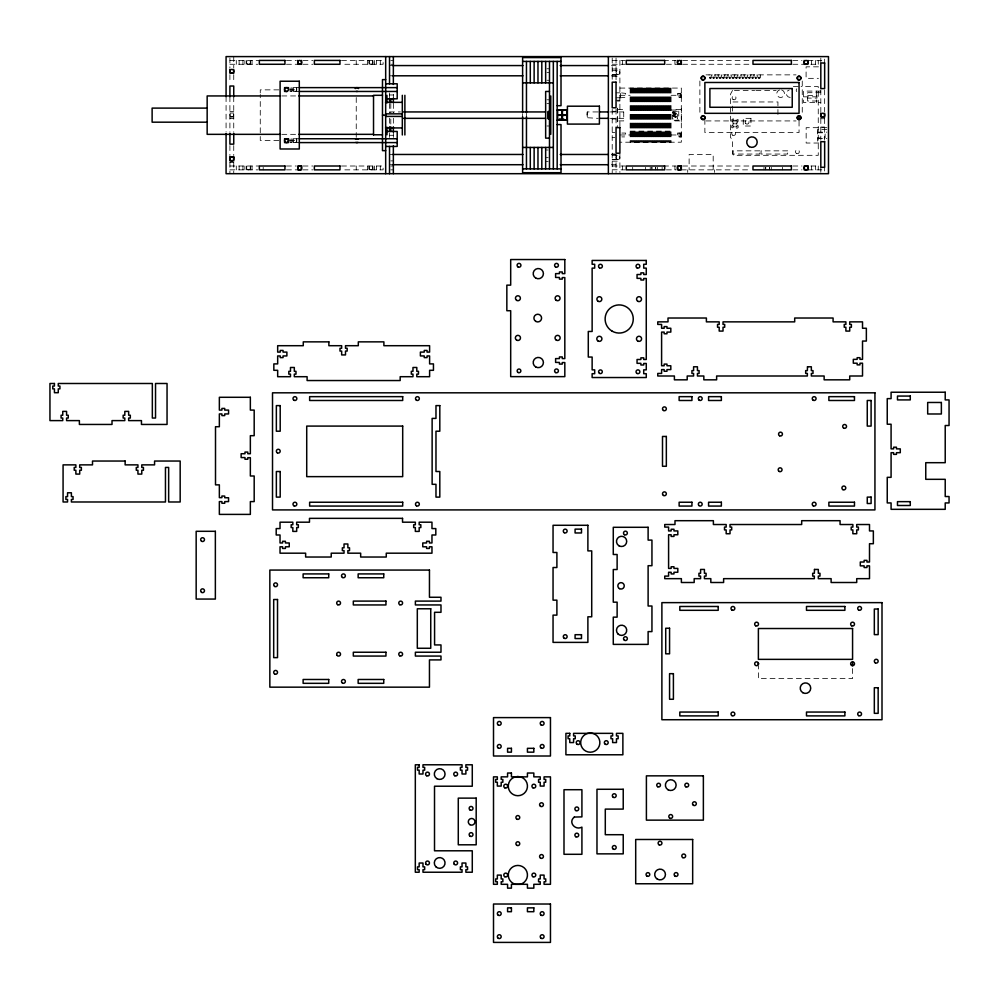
<?xml version="1.0" encoding="UTF-8"?>
<svg xmlns="http://www.w3.org/2000/svg" width="999" height="999" viewBox="0 0 999 999"><rect width="100%" height="100%" fill="white"/><g stroke="black" fill="none" stroke-linecap="round" stroke-linejoin="round"><path stroke-width="0.75" stroke-dasharray="5 3.75" d="M617.332 121.541L617.332 108.741M681.318 121.541L681.318 108.741M732.504 90.434L730.456 94.281L730.456 137.412L732.504 139.972L732.504 154.046L733.79 155.32L818.256 155.32L818.256 86.601L801.098 86.601M597.889 111.938L587.262 111.938L586.613 117.695L597.889 118.344M619.892 97.865L625.649 97.228L625.649 93.382L619.892 92.745M681.318 97.865L680.681 93.382L681.318 92.745M681.318 137.537L680.681 136.9L681.318 132.417M679.745 97.228L680.631 96.915A1.573 1.573 0 0 0 681.106 96.404L681.318 95.567L680.519 95.567M679.745 136.9L680.631 136.588A1.573 1.573 0 0 0 681.106 136.076L681.318 135.24L680.519 135.24M229.907 60.427L259.34 60.427M286.451 60.427L296.316 60.427M302.997 60.427L312.812 60.427M341.496 60.427L383.117 60.427L383.117 64.273L341.496 64.273M390.796 60.427L393.356 60.427M612.212 60.427L625.262 60.427M663.548 60.427L676.061 60.427M682.604 60.427L750.261 60.427M792.794 60.427L801.985 60.427M808.016 60.427L824.65 60.427M229.907 64.273L257.842 64.273M286.451 64.273L297.739 64.273M302.997 64.273L312.812 64.273M390.796 64.273L393.356 64.273M612.212 64.273L625.262 64.273M666.383 64.273L677.484 64.273M682.604 64.273L750.261 64.273M792.794 64.273L804.17 64.273M810.863 64.273L819.392 64.273M389.523 65.572L392.619 65.572M611.4 65.572L616.046 65.572M818.468 66.833L806.093 66.833L806.093 78.347L818.468 78.347M546.928 68.769L549.487 68.769M612.212 69.006L619.892 69.006M612.212 70.667L619.892 70.667M546.928 72.602L549.487 72.602M612.212 74.513L619.892 74.513M612.212 74.638L619.892 74.638M706.018 74.863L796.053 74.863M389.523 75.799L392.083 75.799M611.4 75.799L616.046 75.799M612.212 76.174L619.892 76.174M546.928 80.282L549.487 80.282M793.306 86.601L799.55 86.601M298.401 87.625L289.96 87.625L290.085 91.458L298.401 91.458M619.892 88.074L681.318 88.074L681.318 142.208L619.892 142.208M278.846 89.86L260.264 89.86L260.264 92.932M289.685 89.86L297.415 89.86M734.427 90.434L754.645 90.434M755.931 90.434L776.148 90.434M820.816 91.084L803.533 91.084L803.533 102.597L820.816 102.597M820.816 92.682L807.629 92.682L807.629 100.999L820.816 100.999M616.046 92.832L619.892 92.832M680.681 93.382L677.484 93.382L677.484 97.228L680.681 97.228M389.523 94.98L393.356 94.98M680.519 95.03L681.318 95.03L681.106 94.206A1.573 1.573 0 0 0 680.631 93.694L679.745 93.382M619.892 95.305L630.132 95.305M671.078 95.305L681.318 95.305M807.629 95.554L816.97 95.554L816.97 98.114L807.629 98.114M281.793 95.941L297.34 95.941M803.533 96.841L816.333 96.841M616.046 97.777L619.892 97.777M630.132 99.138L671.078 99.138M546.928 99.788L549.487 99.788M616.046 100.225L619.892 100.225M617.332 101.061L619.892 101.061M546.928 103.621L549.487 103.621M617.644 109.378L623.726 109.378L623.726 120.904L617.644 120.904M680.993 109.378L674.924 109.378L674.924 120.904L680.993 120.904M671.078 110.015L678.758 110.015L678.758 120.255L671.078 120.255M229.907 111.364L233.741 111.364M612.212 111.301L616.046 111.301M389.523 111.938L400.449 111.938M610.052 111.938L623.726 111.938M229.907 113.024L233.741 113.024M229.907 116.995L233.741 116.871M558.978 118.344L565.846 118.344M610.052 118.344L623.726 118.344M229.907 118.531L233.741 118.531M820.816 118.719L824.65 118.719M612.212 118.981L616.046 118.981M706.081 120.929L796.053 120.929M546.928 125.986L549.487 125.986M820.816 127.035L824.65 127.035M826.885 127.685L806.156 127.685L806.156 143.032L819.48 143.032M826.885 129.595L817.544 129.595L817.544 141.121M630.132 131.131L671.078 131.131M817.544 132.155L826.885 132.155M612.212 132.417L614.772 132.417M817.544 132.805L825.099 132.805L825.099 137.924L817.544 137.924M621.815 133.054L625.649 133.054L625.649 136.9L621.815 136.9M680.681 133.054L677.484 133.054L677.484 136.9L680.681 136.9M281.793 134.341L297.34 134.341M680.519 134.703L681.318 134.703L681.106 133.878A1.573 1.573 0 0 0 680.631 133.367L679.745 133.054M619.892 134.977L630.132 134.977M671.078 134.977L681.318 134.977M389.523 135.29L393.356 135.29M612.212 137.537L614.772 137.537M817.544 138.561L826.885 138.561M298.401 138.749L289.96 138.749L290.085 142.595L298.401 142.595M278.846 140.409L260.264 140.409L260.264 94.455M289.685 140.409L297.415 140.409M545.654 150L548.214 150M612.212 153.983L614.772 153.983M389.523 154.47L392.619 154.47M611.4 154.47L616.046 154.47M612.212 155.644L619.892 155.644M545.654 157.667L548.214 157.667M612.212 159.478L619.892 159.478M612.212 159.615L619.892 159.615M390.796 160.889L393.356 160.889M612.212 161.151L619.892 161.151M545.654 161.513L548.214 161.513M229.907 162.55L233.741 162.55M389.523 164.71L392.083 164.71M611.4 164.71L616.046 164.71M229.907 166.009L259.34 166.009M286.451 166.009L296.316 166.009M302.997 166.009L312.812 166.009M341.496 166.009L383.117 166.009L383.117 169.855L341.496 169.855M390.796 166.009L393.356 166.009M612.212 166.009L625.262 166.009M663.548 166.009L676.061 166.009M682.604 166.009L750.261 166.009M792.794 166.009L801.985 166.009M810.863 166.009L819.392 166.009M229.907 169.855L257.842 169.855M286.451 169.855L297.739 169.855M302.997 169.855L312.812 169.855M390.796 169.855L393.356 169.855M612.212 169.78L625.262 169.855M666.383 169.855L676.061 169.855M681.318 169.855L750.261 169.855M792.794 169.855L801.985 169.855M808.016 169.855L824.65 169.855M852.572 668.556L852.572 678.558L758.378 678.558L758.378 665.834M824.65 59.153L824.65 64.273M824.65 89.86L824.65 111.676M824.65 118.594L824.65 140.16M824.65 166.009L824.65 172.402M820.816 58.129L820.816 64.273M820.816 89.86L820.816 113.224M820.816 118.594L820.816 140.16M820.816 167.295L820.816 173.689M818.256 60.427L818.256 64.273M818.256 166.009L818.256 169.855M816.333 91.084L816.333 102.597M815.434 60.427L815.434 64.273M815.434 166.009L815.434 169.855M811.6 60.427L811.6 64.273M811.6 166.009L811.6 169.855M802.259 81.006L802.259 114.785M799.05 121.079L799.05 132.517L704.869 132.517L704.869 118.382M782.417 167.295L782.417 169.855M777.934 114.498L777.934 101.96L732.504 101.96L732.504 104.745M771.29 167.295L771.29 169.855M769.617 167.295L769.617 169.855M765.634 167.295L765.634 169.855M763.973 167.295L763.973 169.855M760.152 74.863C762.387 79.645 755.619 79.645 757.841 74.863M756.905 74.863C759.128 79.645 752.359 79.645 754.595 74.863M753.646 74.863C755.881 79.645 749.113 79.645 751.348 74.863M750.399 74.863C752.634 79.645 745.866 79.645 748.101 74.863M747.152 74.863C749.375 79.645 742.619 79.645 744.842 74.863M743.893 74.863C746.128 79.645 739.36 79.645 741.595 74.863M740.646 74.863C742.881 79.645 736.113 79.645 738.348 74.863M737.399 74.863C739.622 79.645 732.866 79.645 735.089 74.863M736.862 120.966L736.862 120.067L735.901 120.067L735.901 120.966M734.14 74.863C736.375 79.645 729.607 79.645 731.842 74.863M733.978 120.966L733.978 120.067L733.016 120.067L733.016 120.966M732.504 106.144L732.504 111.713M730.893 74.863C733.129 79.645 726.36 79.645 728.596 74.863M727.647 74.863C729.882 79.645 723.114 79.645 725.336 74.863M724.4 74.863C726.623 79.645 719.854 79.645 722.09 74.863M721.141 74.863C723.376 79.645 716.608 79.645 718.843 74.863M717.894 74.863C720.129 79.645 713.361 79.645 715.584 74.863M714.647 74.863C716.87 79.645 710.102 79.645 712.337 74.863M714.597 169.855L714.597 172.402M713.186 169.855L713.186 154.495L689.123 154.495L689.123 169.855M711.388 74.863C713.623 79.645 706.855 79.645 709.09 74.863M699.874 81.006L699.874 114.785M687.712 169.855L687.712 172.402M678.983 93.382L678.983 97.228M678.983 133.054L678.983 136.9M674.924 60.427L674.924 64.273M674.924 166.009L674.924 169.855M671.078 88.074L671.078 142.208M670.441 88.074L670.441 142.208M669.805 88.074L669.805 142.208M669.155 88.074L669.155 142.208M668.518 88.074L668.518 142.208M667.881 88.074L667.881 142.208M667.245 88.074L667.245 142.208M666.595 88.074L666.595 142.208M665.958 88.074L665.958 142.208M665.322 88.074L665.322 142.208M664.685 88.074L664.685 142.208M664.035 88.074L664.035 142.208M663.398 88.074L663.398 142.208M662.762 88.074L662.762 142.208M662.125 88.074L662.125 142.208M662.125 167.295L662.125 169.855M661.488 88.074L661.488 142.208M660.839 88.074L660.839 142.208M660.202 88.074L660.202 142.208M659.565 88.074L659.565 142.208M658.928 88.074L658.928 142.208M658.279 88.074L658.279 142.208M657.642 88.074L657.642 142.208M657.392 167.295L657.392 169.855M657.005 88.074L657.005 142.208M656.368 88.074L656.368 142.208M655.719 88.074L655.719 142.208M655.719 167.295L655.719 169.855M655.082 88.074L655.082 142.208M654.445 88.074L654.445 142.208M653.808 88.074L653.808 142.208M653.159 88.074L653.159 142.208M652.522 88.074L652.522 142.208M651.885 88.074L651.885 142.208M651.885 167.295L651.885 169.855M651.248 88.074L651.248 142.208M650.599 88.074L650.599 142.208M650.224 167.295L650.224 169.855M649.962 88.074L649.962 142.208M649.325 88.074L649.325 142.208M648.688 88.074L648.688 142.208M648.039 88.074L648.039 142.208M647.402 88.074L647.402 142.208M646.765 88.074L646.765 142.208M646.128 88.074L646.128 142.208M645.479 88.074L645.479 142.208M645.479 167.295L645.479 169.855M644.842 88.074L644.842 142.208M644.205 88.074L644.205 142.208M643.568 88.074L643.568 142.208M642.931 88.074L642.931 142.208M642.282 88.074L642.282 142.208M641.645 88.074L641.645 142.208M641.008 88.074L641.008 142.208M640.371 88.074L640.371 142.208M639.722 88.074L639.722 142.208M639.085 88.074L639.085 142.208M638.448 88.074L638.448 142.208M637.812 88.074L637.812 142.208M637.162 88.074L637.162 142.208M636.525 88.074L636.525 142.208M635.888 88.074L635.888 142.208M635.252 88.074L635.252 142.208M634.602 88.074L634.602 142.208M633.965 88.074L633.965 142.208M633.329 88.074L633.329 142.208M632.692 88.074L632.692 142.208M632.692 167.295L632.692 169.855M632.042 88.074L632.042 142.208M631.405 88.074L631.405 142.208M630.769 88.074L630.769 142.208M630.132 88.074L630.132 142.208M622.452 60.427L622.452 64.273M622.452 166.009L622.452 169.855M620.529 93.382L620.529 97.228M619.892 60.427L619.892 128.559M619.892 153.983L619.892 172.402M617.332 108.104L617.332 127.335M616.046 58.004L616.046 79.72M616.046 109.178L616.046 127.335M616.046 153.983L616.046 172.402M612.212 58.004L612.212 79.308M612.212 109.316L612.212 173.689M587.262 111.938L587.262 118.344M526.461 113.599L526.461 116.683M522.614 113.599L522.614 116.683M393.356 94.306L393.356 98.089M393.356 103.484L393.356 112.812M393.356 118.244L393.356 126.798M393.356 132.954L393.356 137.45M390.796 103.484L390.796 112.812M390.796 119.018L390.796 126.798M389.523 92.919L389.523 98.089M389.523 103.484L389.523 112.837M389.523 118.244L389.523 126.798M389.523 132.954L389.523 137.45M380.307 60.427L380.307 64.273M380.307 166.009L380.307 169.855M376.473 60.427L376.473 64.273M376.473 166.009L376.473 169.855M374.55 60.427L374.55 64.273M374.55 166.009L374.55 169.855M372.889 60.427L372.889 64.273M372.889 166.009L372.889 169.855M369.043 60.427L369.043 64.273M369.043 166.009L369.043 169.855M367.382 60.427L367.382 64.273M367.382 166.009L367.382 169.855M356.243 60.427L356.243 64.273M356.243 97.527L356.243 137.35M356.243 166.009L356.243 169.855M296.74 87.625L296.74 91.458M296.74 138.749L296.74 142.595M292.894 87.625L292.894 91.458M292.894 138.749L292.894 142.595M291.233 87.625L291.233 91.458M291.233 138.749L291.233 142.595M263.187 167.295L263.187 169.855M252.048 60.427L252.048 64.273M252.048 166.009L252.048 169.855M250.387 60.427L250.387 64.273M250.387 166.009L250.387 169.855M246.541 60.427L246.541 64.273M246.541 166.009L246.541 169.855M244.88 60.427L244.88 64.273M244.88 166.009L244.88 169.855M242.957 60.427L242.957 64.273M242.957 166.009L242.957 169.855M239.123 60.427L239.123 64.273M239.123 166.009L239.123 169.855M236.301 60.427L236.301 64.273M236.301 166.009L236.301 169.855M233.741 56.593L233.741 67.969M233.741 74.65L233.741 83.179M233.741 96.728L233.741 132.243M233.741 145.567L233.741 155.519M233.741 162.313L233.741 173.689M229.907 58.017L229.907 67.969M229.907 74.65L229.907 83.179M229.907 96.728L229.907 132.243M229.907 145.567L229.907 155.519M229.907 162.313L229.907 173.689M226.074 96.653L226.074 132.093M796.79 91.546A1.936 1.936 0 0 1 796.79 88.824M781.618 89.935A3.834 3.834 0 0 1 783.765 95.842A3.834 3.834 0 0 1 777.484 95.842A3.834 3.834 0 0 1 779.632 89.935M790.221 97.477A3.834 3.834 0 0 1 789.235 89.935M655.656 167.432A1.923 1.923 0 0 1 655.656 168.431M651.947 168.431A1.923 1.923 0 0 1 651.947 167.432M769.555 167.432A1.923 1.923 0 0 1 769.555 168.431M765.846 168.431A1.923 1.923 0 0 1 765.846 167.432M672.539 112.637C673.713 116.296 675.399 110.052 672.539 112.637M672.851 112.712C673.576 115.147 674.837 111.014 672.851 112.712M672.752 115.26C673.925 118.931 675.599 112.675 672.752 115.26M673.064 115.347C673.85 117.795 674.962 113.624 673.064 115.347M674.662 113.586C675.836 117.258 677.509 111.001 674.662 113.586M674.675 116.558C675.848 120.217 677.522 113.973 674.675 116.558M674.962 113.674C675.749 116.121 676.872 111.95 674.962 113.674M674.987 116.646C675.774 119.081 676.885 114.91 674.987 116.646M709.627 77.385C710.401 79.833 711.525 75.662 709.627 77.385M712.874 77.385C713.661 79.833 714.772 75.662 712.874 77.385M716.121 77.385C716.907 79.833 718.019 75.662 716.121 77.385M719.38 77.385C720.092 79.833 721.365 75.662 719.38 77.385M722.627 77.385C723.413 79.833 724.525 75.662 722.627 77.385M725.873 77.385C726.66 79.833 727.771 75.662 725.873 77.385M729.12 77.385C729.907 79.833 731.031 75.662 729.12 77.385M732.379 77.385C733.154 79.833 734.277 75.662 732.379 77.385M735.626 77.385C736.413 79.833 737.524 75.662 735.626 77.385M738.873 77.385C739.66 79.833 740.783 75.662 738.873 77.385M742.132 77.385C742.906 79.833 744.03 75.662 742.132 77.385M745.379 77.385C746.166 79.833 747.277 75.662 745.379 77.385M748.626 77.385C749.412 79.833 750.524 75.662 748.626 77.385M751.885 77.385C752.659 79.833 753.783 75.662 751.885 77.385M755.132 77.385C755.918 79.833 757.03 75.662 755.132 77.385M758.378 77.385C759.165 79.833 760.276 75.662 758.378 77.385M733.016 118.981L731.743 119.618L731.743 121.416L733.016 122.053L731.743 122.69L731.743 124.475L733.016 125.125L731.743 125.762L731.743 127.685L736.862 128.322L738.136 127.685L738.136 125.762L736.862 125.125L738.136 124.475L738.136 122.69L736.862 122.053L738.136 121.416L738.136 119.618L733.016 118.981M677.484 111.301L672.364 111.301L672.364 118.981L677.484 118.981L677.484 111.301M750.936 118.344L743.256 118.344L743.256 126.011L750.936 126.011L750.936 118.344M733.978 123.139L733.016 123.139L733.016 124.038L733.978 124.038L733.978 123.139M736.862 123.139L735.901 123.139L735.901 124.038L736.862 124.038L736.862 123.139M733.978 126.211L733.016 126.211L733.016 127.11L733.978 127.11L733.978 126.211M736.862 126.211L735.901 126.211L735.901 127.11L736.862 127.11L736.862 126.211M759.764 150.849L733.154 150.849L733.154 154.046L759.764 154.046L759.764 150.849M787.662 150.849L761.051 150.849L761.051 154.046L787.662 154.046L787.662 150.849M732.679 135.19A1.936 1.936 0 0 0 735.589 133.529A1.936 1.936 0 0 0 732.704 131.843A1.936 1.936 0 0 0 732.679 135.19M733.079 99.538A1.936 1.936 0 0 0 735.976 97.865A1.936 1.936 0 0 0 733.079 96.191A1.936 1.936 0 0 0 733.079 99.538M796.428 153.409A1.936 1.936 0 0 0 799.325 151.736A1.936 1.936 0 0 0 796.428 150.062A1.936 1.936 0 0 0 796.428 153.409M745.741 123.539A1.923 1.923 0 0 0 748.95 122.677A1.923 1.923 0 0 0 746.603 120.33A1.923 1.923 0 0 0 745.741 123.539M617.007 74.251A1.923 1.923 0 0 0 619.892 72.59A1.923 1.923 0 0 0 617.007 70.929A1.923 1.923 0 0 0 617.007 74.251M617.007 159.228A1.923 1.923 0 0 0 619.892 157.567A1.923 1.923 0 0 0 617.007 155.906A1.923 1.923 0 0 0 617.007 159.228M370.005 169.593A1.923 1.923 0 0 0 372.889 167.932A1.923 1.923 0 0 0 370.005 166.271A1.923 1.923 0 0 0 370.005 169.593M247.502 169.593A1.923 1.923 0 0 0 250.387 167.932A1.923 1.923 0 0 0 247.502 166.271A1.923 1.923 0 0 0 247.502 169.593M230.869 116.608A1.923 1.923 0 0 0 233.741 114.947A1.923 1.923 0 0 0 230.869 113.287A1.923 1.923 0 0 0 230.869 116.608M247.502 64.011A1.923 1.923 0 0 0 250.387 62.35A1.923 1.923 0 0 0 247.502 60.689A1.923 1.923 0 0 0 247.502 64.011M370.005 64.011A1.923 1.923 0 0 0 372.889 62.35A1.923 1.923 0 0 0 370.005 60.689A1.923 1.923 0 0 0 370.005 64.011M293.856 142.333A1.923 1.923 0 0 0 296.74 140.672A1.923 1.923 0 0 0 293.856 139.011A1.923 1.923 0 0 0 293.856 142.333M293.856 91.209A1.923 1.923 0 0 0 296.74 89.548A1.923 1.923 0 0 0 293.856 87.887A1.923 1.923 0 0 0 293.856 91.209"/><path stroke-width="1.5" d="M548.326 111.389L548.326 118.881M557.629 110.015L557.629 120.255M562.749 110.015L561.825 115.322L562.749 120.255M561.825 110.015L562.749 115.322L561.825 120.255M566.945 120.255L566.945 110.015M522.614 61.414L561.013 61.414M677.484 64.273L681.318 64.273L681.318 60.427M808.016 64.273L804.17 64.273L804.17 60.427M392.619 65.572L522.952 65.572M560.189 65.572L608.291 65.572M229.907 73.227L233.741 73.227L233.741 69.393M392.619 75.799L522.952 75.799M560.189 75.799L608.291 75.799M385.676 79.62L382.48 79.62L382.48 150.649L385.676 150.649M522.614 82.842L553.334 82.842M385.676 83.791L397.202 83.791L397.202 98.826L385.676 98.826M288.424 87.625L284.578 87.625L284.578 91.458L287.138 91.458M299.213 87.625L397.202 87.625M299.213 91.458L397.202 91.458M549.487 91.458L545.654 91.458L545.654 138.137L549.487 138.137M382.48 95.305L373.526 95.305L373.526 134.977M280.232 95.941L207.155 95.941L207.155 134.341L280.232 134.341M298.888 95.941L373.526 95.941M385.539 102.348L402.322 102.348M557.167 105.707L561.013 105.707L561.013 57.58L522.614 57.58L522.614 112.338M207.155 108.104L152.123 108.104L152.123 122.178L207.155 122.178M557.167 110.015L567.407 110.015M557.629 110.202L561.825 110.202M562.749 110.202L566.945 110.202M403.559 111.938L545.566 111.938M599.412 111.938L608.528 111.938M385.539 113.861L402.322 113.861M382.48 115.135L385.676 115.135M557.629 114.96L561.825 114.96M562.749 114.96L566.945 114.96M557.629 115.322L561.825 115.322M562.749 115.322L566.945 115.322M385.539 116.421L402.322 116.421M403.559 118.344L545.566 118.344M599.412 118.344L608.528 118.344M557.629 120.08L561.825 120.08M562.749 120.08L566.945 120.08M557.167 120.255L567.407 120.255M557.167 124.575L561.013 124.575L561.013 172.702L522.614 172.702L522.614 116.683M385.539 127.934L402.322 127.934M385.676 131.456L397.202 131.456L397.202 146.428L385.676 146.428M298.888 134.341L373.526 134.341M373.526 134.778L382.48 134.778M299.213 138.749L397.202 138.749M299.213 142.595L397.202 142.595M522.614 147.44L553.334 147.44M392.619 154.47L522.952 154.47M560.189 154.47L608.291 154.47M229.907 156.943L233.741 156.943M392.619 164.71L522.952 164.71M560.189 164.71L608.291 164.71M522.614 168.868L561.013 168.868M852.572 661.862L852.572 665.696M824.65 113.224L824.65 117.058L820.816 117.058L820.816 113.224M808.016 60.427L808.016 62.987M799.05 115.809L799.05 119.655M758.378 663.124L758.378 664.422M704.869 117.083L704.869 118.382M677.484 60.427L677.484 62.987M608.366 56.593L608.366 173.689M562.287 110.015L562.287 120.255M557.167 61.414L557.167 168.868M553.334 61.414L553.334 168.868M550.774 95.979L550.774 134.303M549.487 61.414L549.487 168.868M548.214 111.526L548.214 118.756M545.654 61.414L545.654 82.842M545.654 147.44L545.654 168.868M541.808 61.414L541.808 82.842M541.808 147.44L541.808 168.868M537.974 61.414L537.974 82.842M537.974 147.44L537.974 168.868M534.128 61.414L534.128 82.842M534.128 147.44L534.128 168.868M530.294 61.414L530.294 82.842M530.294 147.44L530.294 168.868M526.461 61.414L526.461 112.8M526.461 116.683L526.461 168.868M404.882 95.305L404.882 134.977M402.322 95.305L402.322 134.977M393.356 56.593L393.356 84.44M393.356 98.089L393.356 102.735M393.356 126.798L393.356 132.193M393.356 145.829L393.356 173.689M390.796 98.826L390.796 101.935M390.796 126.798L390.796 131.456M389.523 56.593L389.523 83.791M389.523 98.826L389.523 101.935M389.523 126.798L389.523 131.456M389.523 146.428L389.523 173.689M386.963 95.305L386.963 102.897M386.963 127.185L386.963 134.778M385.676 56.593L385.676 173.689M301.573 60.427L301.573 64.273L297.739 64.273L297.739 60.427M233.741 96.728L233.741 86.026L229.907 86.026L229.907 96.728M233.741 133.441L233.741 144.143L229.907 144.143L229.907 133.441M229.907 69.393L229.907 71.953M226.074 96.653L226.074 56.593L828.483 56.593L828.483 173.689L226.074 173.689L226.074 133.629M357.842 142.333A1.923 1.923 0 0 1 355.931 142.333M355.532 139.311A1.923 1.923 0 0 1 358.241 139.311M357.38 91.396A1.923 1.923 0 0 1 356.393 91.396M355.219 88.586A1.923 1.923 0 0 1 358.554 88.586M807.492 366.783L807.354 370.617L805.681 370.617L805.681 373.426L807.354 373.426L807.354 375.999L716.633 375.999L716.633 379.832L703.833 379.832L703.833 375.999L697.439 375.999L697.439 373.439L699.1 373.439L699.1 370.617L697.439 370.617L697.439 366.783L693.593 366.783L693.593 370.617L691.932 370.617L691.932 373.439L693.593 373.439L693.593 375.999L687.2 375.999L687.2 379.832L674.4 379.832L674.4 375.999L657.767 375.999L657.767 373.439L661.6 373.439L661.6 369.593L664.16 369.593L664.16 371.253L666.982 371.253L666.982 369.593L670.816 369.593L670.816 365.759L666.982 365.759L666.982 364.098L664.16 364.098L664.16 365.759L661.6 365.759L661.6 332.093L664.16 332.093L664.16 333.766L666.982 333.766L666.982 332.093L670.816 332.093L670.816 328.259L666.982 328.259L666.982 326.598L664.16 326.598L664.16 328.259L661.6 328.259L661.6 324.425L657.767 324.425L657.767 321.865L668.006 321.865L668.006 318.019L706.393 318.019L706.393 321.865L719.193 321.865L719.193 324.425L717.532 324.425L717.532 327.235L719.193 327.235L719.193 331.081L723.026 331.081L723.026 327.235L724.7 327.235L724.7 324.425L723.026 324.425L723.026 321.865L794.692 321.865L794.692 318.019L833.091 318.019L833.091 321.865L845.891 321.865L845.891 324.425L844.23 324.425L844.23 327.235L845.891 327.235L845.891 331.081L849.724 331.081L849.724 327.235L851.385 327.235L851.385 324.425L849.724 324.425L849.724 321.865L862.524 321.865L862.524 328.259L866.358 328.259L866.358 341.059L862.524 341.059L862.524 359.353L859.964 359.353L859.964 357.692L857.154 357.692L857.154 359.353L853.308 359.353L853.308 363.199L857.154 363.199L857.154 364.86L859.964 364.86L859.964 363.199L862.524 363.199L862.524 375.999L849.724 375.999L849.724 379.832L824.138 379.832L824.138 375.999L811.338 375.999L811.338 373.439L812.999 373.439L812.999 370.617L811.338 370.617L811.338 366.783L807.492 366.783M814.485 569.442L814.335 573.289L812.674 573.289L812.674 576.098L814.335 576.098L814.335 578.658L723.613 578.658L723.613 582.504L710.826 582.504L710.826 578.658L704.42 578.658L704.42 576.098L706.081 576.098L706.081 573.289L704.42 573.289L704.42 569.442L700.586 569.442L700.586 573.289L698.925 573.289L698.925 576.098L700.586 576.098L700.586 578.658L694.18 578.658L694.18 582.504L681.38 582.504L681.38 578.658L664.747 578.658L664.747 576.098L668.593 576.098L668.593 572.265L671.153 572.265L671.153 573.926L673.963 573.926L673.963 572.265L677.809 572.265L677.809 568.419L673.963 568.419L673.963 566.758L671.153 566.758L671.153 568.419L668.593 568.419L668.593 534.765L671.153 534.765L671.153 536.426L673.963 536.426L673.963 534.765L677.809 534.765L677.809 530.931L673.963 530.931L673.963 529.258L671.153 529.258L671.153 530.931L668.593 530.931L668.593 527.085L664.747 527.085L664.747 524.525L674.987 524.525L674.987 520.691L713.386 520.691L713.386 524.525L726.173 524.525L726.173 527.085L724.512 527.085L724.512 529.907L726.173 529.907L726.173 533.741L730.019 533.741L730.019 529.907L731.68 529.907L731.68 527.085L730.019 527.085L730.019 524.525L801.685 524.525L801.685 520.691L840.072 520.691L840.072 524.525L852.871 524.525L852.871 527.085L851.21 527.085L851.21 529.907L852.871 529.907L852.871 533.741L856.717 533.741L856.717 529.907L858.378 529.907L858.378 527.085L856.717 527.085L856.717 524.525L869.505 524.525L869.505 530.931L873.351 530.931L873.351 543.718L869.505 543.718L869.505 562.025L866.945 562.025L866.945 560.364L864.135 560.364L864.135 562.025L860.301 562.025L860.301 565.859L864.135 565.859L864.135 567.532L866.945 567.532L866.945 565.859L869.505 565.859L869.505 578.658L856.717 578.658L856.717 582.504L831.118 582.504L831.118 578.658L818.318 578.658L818.318 576.098L819.979 576.098L819.979 573.289L818.318 573.289L818.318 569.442L814.485 569.442M704.994 117.732L704.732 118.694A1.923 1.923 0 0 1 701.835 119.206A1.923 1.923 0 0 1 701.835 116.259A1.923 1.923 0 0 1 704.732 116.771L704.994 117.732M758.503 663.773L758.253 664.735A1.923 1.923 0 0 1 755.356 665.247A1.923 1.923 0 0 1 755.356 662.312A1.923 1.923 0 0 1 758.253 662.824L758.503 663.773M574.338 817.057C567.757 822.077 575.187 830.818 581.918 827.122L581.918 854.295L563.998 854.295L563.998 789.709L581.918 789.709L581.918 816.882L574.338 817.057M590.272 733.016L587.787 733.353A9.603 9.603 0 0 0 582.405 748.126A9.603 9.603 0 0 0 598.139 748.126A9.603 9.603 0 0 0 592.757 733.353L590.272 733.016M517.869 776.535L515.384 776.86A9.603 9.603 0 0 0 510.002 791.633A9.603 9.603 0 0 0 525.724 791.633A9.603 9.603 0 0 0 520.354 776.86L517.869 776.535M520.354 884.302L515.384 884.302A9.603 9.603 0 0 1 510.002 869.53A9.603 9.603 0 0 1 525.724 869.53A9.603 9.603 0 0 1 520.354 884.302M284.94 60.427L259.34 60.427L259.34 64.273L284.94 64.273L284.94 60.427M339.972 60.427L314.373 60.427L314.373 64.273L339.972 64.273L339.972 60.427M664.685 60.427L626.286 60.427L626.286 64.273L664.685 64.273L664.685 60.427M791.37 60.427L752.984 60.427L752.984 64.273L791.37 64.273L791.37 60.427M824.65 62.987L820.816 62.987L820.816 88.586L824.65 88.586L824.65 62.987M299.3 81.231L280.107 81.231L280.107 148.988L299.3 148.988L299.3 81.231M616.046 82.18L612.212 82.18L612.212 107.78L616.046 107.78L616.046 82.18M799.05 82.48L704.869 82.48L704.869 113.324L799.05 113.324L799.05 82.48M792.232 88.524L709.889 88.524L709.889 107.268L792.232 107.268L792.232 88.524M599.4 106.194L567.407 106.194L567.407 124.088L599.4 124.088L599.4 106.194M619.892 127.622L616.046 127.622L616.046 153.209L619.892 153.209L619.892 127.622M288.424 138.749L284.578 138.749L284.578 142.595L288.424 142.595L288.424 138.749M824.65 141.696L820.816 141.696L820.816 167.295L824.65 167.295L824.65 141.696M233.741 157.055L229.907 157.055L229.907 160.889L233.741 160.889L233.741 157.055M284.94 166.009L259.34 166.009L259.34 169.855L284.94 169.855L284.94 166.009M301.573 166.009L297.739 166.009L297.739 169.855L301.573 169.855L301.573 166.009M339.972 166.009L314.373 166.009L314.373 169.855L339.972 169.855L339.972 166.009M664.685 166.009L626.286 166.009L626.286 169.855L664.685 169.855L664.685 166.009M681.318 166.009L677.484 166.009L677.484 169.855L681.318 169.855L681.318 166.009M791.37 166.009L752.984 166.009L752.984 169.855L791.37 169.855L791.37 166.009M808.016 166.009L804.17 166.009L804.17 169.855L808.016 169.855L808.016 166.009M564.822 259.54L510.689 259.54L510.689 285.14L506.843 285.14L506.843 310.726L510.689 310.726L510.689 376.635L564.822 376.635L564.822 362.562L562.262 362.562L562.262 364.098L559.44 364.098L559.44 362.425L555.606 362.425L555.606 358.591L559.44 358.591L559.44 356.93L562.262 356.93L562.262 358.591L564.822 358.591L564.822 277.585L562.262 277.585L562.262 279.121L559.44 279.121L559.44 277.46L555.606 277.46L555.606 273.614L559.44 273.614L559.44 271.953L562.262 271.953L562.262 273.614L564.822 273.614L564.822 259.54M646.266 260.439L592.132 260.439L592.132 264.273L594.692 264.273L594.692 268.119L592.132 268.119L592.132 331.468L588.286 331.468L588.286 357.055L592.132 357.055L592.132 369.855L594.692 369.855L594.692 373.701L592.132 373.701L592.132 377.535L646.266 377.535L646.266 373.701L643.706 373.701L643.706 369.855L646.266 369.855L646.266 363.461L643.706 363.461L643.706 364.997L640.883 364.997L640.883 363.324L637.05 363.324L637.05 359.49L640.883 359.49L640.883 357.829L643.706 357.829L643.706 359.49L646.266 359.49L646.266 278.484L643.706 278.484L643.706 280.02L640.883 280.02L640.883 278.359L637.05 278.359L637.05 274.513L640.883 274.513L640.883 272.852L643.706 272.852L643.706 274.513L646.266 274.513L646.266 268.119L643.706 268.119L643.706 264.273L646.266 264.273L646.266 260.439M328.871 341.858L303.271 341.858L303.271 345.704L277.672 345.704L277.672 352.098L280.232 352.098L280.232 350.437L283.054 350.437L283.054 352.098L286.888 352.098L286.888 355.944L283.054 355.944L283.054 357.605L280.232 357.605L280.232 355.944L277.672 355.944L277.672 363.898L273.838 363.898L273.838 370.304L277.672 370.304L277.672 376.698L290.472 376.698L290.472 374.138L288.811 374.138L288.811 371.328L290.472 371.328L290.472 367.482L294.318 367.482L294.318 371.328L295.979 371.328L295.979 374.138L294.318 374.138L294.318 376.698L307.105 376.698L307.105 380.544L400.174 380.544L400.174 376.698L412.974 376.698L412.974 374.138L411.313 374.138L411.313 371.328L412.974 371.328L412.974 367.482L416.808 367.482L416.808 371.328L418.481 371.328L418.481 374.138L416.808 374.138L416.808 376.698L429.607 376.698L429.607 370.304L433.454 370.304L433.454 363.898L429.607 363.898L429.607 355.944L427.048 355.944L427.048 357.605L424.238 357.605L424.238 355.944L420.392 355.944L420.392 352.098L424.238 352.098L424.238 350.437L427.048 350.437L427.048 352.098L429.607 352.098L429.607 345.704L383.891 345.704L383.891 341.858L358.304 341.858L358.304 345.704L345.504 345.704L345.504 348.264L347.165 348.264L347.165 351.074L345.504 351.074L345.504 354.92L341.658 354.92L341.658 351.074L339.997 351.074L339.997 348.264L341.658 348.264L341.658 345.704L328.871 345.704L328.871 341.858M54.433 383.491L49.95 383.491L49.95 420.604L62.75 420.604L62.75 418.044L61.089 418.044L61.089 415.234L62.75 415.234L62.75 411.388L66.583 411.388L66.583 415.234L68.257 415.234L68.257 418.044L66.583 418.044L66.583 420.604L79.383 420.604L79.383 424.45L112.013 424.45L112.013 420.604L124.813 420.604L124.813 418.044L123.152 418.044L123.152 415.234L124.813 415.234L124.813 411.388L128.659 411.388L128.659 415.234L130.32 415.234L130.32 418.044L128.659 418.044L128.659 420.604L141.458 420.604L141.458 424.45L167.045 424.45L167.045 383.491L155.532 383.491L155.532 418.044L152.335 418.044L152.335 383.491L58.267 383.491L58.267 386.051L59.928 386.051L59.928 388.873L58.267 388.873L58.267 392.707L54.433 392.707L54.433 388.873L52.76 388.873L52.76 386.051L54.433 386.051L54.433 383.491M945.216 392.232L891.083 392.232L891.083 398.626L887.237 398.626L887.237 424.225L891.083 424.225L891.083 448.863L893.63 448.863L893.63 447.202L896.453 447.202L896.453 448.863L900.286 448.863L900.286 452.697L896.453 452.697L896.453 454.37L893.63 454.37L893.63 452.697L891.083 452.697L891.083 477.335L887.237 477.335L887.237 502.934L891.083 502.934L891.083 509.328L945.216 509.328L945.216 502.934L949.05 502.934L949.05 496.528L945.216 496.528L945.216 479.32L925.761 479.32L925.761 462.687L945.216 462.687L945.216 425.512L949.05 425.512L949.05 399.912L945.216 399.912L945.216 392.232M874.937 392.819L272.515 392.819L272.515 509.915L874.937 509.915L874.937 392.819M910.276 396.066L897.477 396.066L897.477 399.912L910.276 399.912L910.276 396.066M402.697 396.653L309.628 396.653L309.628 400.487L402.697 400.487L402.697 396.653M691.932 396.653L679.133 396.653L679.133 400.487L691.932 400.487L691.932 396.653M721.365 396.653L708.578 396.653L708.578 400.487L721.365 400.487L721.365 396.653M854.47 396.653L828.87 396.653L828.87 400.487L854.47 400.487L854.47 396.653M250.349 397.29L219.355 397.29L219.355 410.089L221.915 410.089L221.915 408.429L224.725 408.429L224.725 410.089L228.559 410.089L228.559 413.936L224.725 413.936L224.725 415.596L221.915 415.596L221.915 413.936L219.355 413.936L219.355 426.723L215.509 426.723L215.509 484.852L219.355 484.852L219.355 497.652L221.915 497.652L221.915 495.991L224.725 496.091L224.725 497.752L228.559 497.752L228.559 501.598L224.725 501.598L224.725 503.259L221.915 503.259L221.915 501.598L219.355 501.598L219.355 514.398L250.349 514.398L250.349 501.598L254.183 501.598L254.183 475.999L250.349 475.999L250.349 457.704L247.789 457.704L247.789 459.24L244.967 459.24L244.967 457.567L241.134 457.567L241.134 453.733L244.967 453.733L244.967 452.072L247.789 452.072L247.789 453.733L250.349 453.733L250.349 435.689L254.183 435.689L254.183 410.089L250.349 410.089L250.349 397.29M871.103 400.487L867.257 400.487L867.257 426.086L871.103 426.086L871.103 400.487M941.37 402.472L927.684 402.472L927.684 413.986L941.37 413.986L941.37 402.472M280.195 405.606L276.361 405.606L276.361 431.206L280.195 431.206L280.195 405.606M439.81 405.606L435.976 405.606L435.976 418.406L432.13 418.406L432.13 484.315L435.976 484.315L435.976 497.115L439.81 497.115L439.81 471.516L435.976 471.516L435.976 431.206L439.81 431.206L439.81 405.606M402.697 426.086L306.718 426.086L306.718 476.635L402.697 476.635L402.697 426.086M666.345 436.451L662.499 436.451L662.499 466.271L666.345 466.271L666.345 436.451M125.137 461.038L92.507 461.038L92.507 464.872L79.708 464.872L79.708 467.432L81.369 467.432L81.369 470.254L79.708 470.254L79.708 474.088L75.874 474.088L75.874 470.254L74.213 470.254L74.213 467.432L75.874 467.432L75.874 464.872L63.074 464.872L63.074 501.985L67.557 501.985L67.557 499.425L65.884 499.425L65.884 496.615L67.557 496.615L67.557 492.769L71.391 492.769L71.391 496.615L73.052 496.615L73.052 499.425L71.391 499.425L71.391 501.985L165.459 501.985L165.459 467.432L168.656 467.432L168.656 501.985L180.17 501.985L180.17 461.038L154.57 461.038L154.57 464.872L141.783 464.872L141.783 467.432L143.444 467.432L143.444 470.254L141.783 470.254L141.783 474.088L137.937 474.088L137.937 470.254L136.276 470.254L136.276 467.432L137.937 467.432L137.937 464.872L125.137 464.872L125.137 461.038M280.195 471.516L276.361 471.516L276.361 497.115L280.195 497.115L280.195 471.516M871.103 497.115L867.257 497.115L867.257 503.508L871.103 503.508L871.103 497.115M910.276 501.648L897.477 501.648L897.477 505.494L910.276 505.494L910.276 501.648M402.697 502.235L309.628 502.235L309.628 506.068L402.697 506.068L402.697 502.235M691.932 502.235L679.133 502.235L679.133 506.068L691.932 506.068L691.932 502.235M721.365 502.235L708.578 502.235L708.578 506.068L721.365 506.068L721.365 502.235M854.47 502.235L828.87 502.235L828.87 506.068L854.47 506.068L854.47 502.235M402.535 518.356L309.478 518.356L309.478 522.19L296.678 522.19L296.678 524.75L298.339 524.75L298.339 527.559L296.678 527.559L296.678 531.406L292.832 531.406L292.832 527.559L291.171 527.559L291.171 524.75L292.832 524.75L292.832 522.19L280.032 522.19L280.032 528.583L276.199 528.583L276.199 534.989L280.032 534.989L280.032 542.957L282.592 542.957L282.592 541.283L285.414 541.283L285.414 542.957L289.248 542.957L289.248 546.79L285.414 546.79L285.414 548.451L282.592 548.451L282.592 546.79L280.032 546.79L280.032 553.184L305.632 553.184L305.632 557.03L331.231 557.03L331.231 553.184L344.031 553.184L344.031 550.624L342.357 550.624L342.357 547.814L344.031 547.814L344.031 543.98L347.864 543.98L347.864 547.814L349.525 547.814L349.525 550.624L347.864 550.624L347.864 553.184L360.664 553.184L360.664 557.03L386.263 557.03L386.263 553.184L431.968 553.184L431.968 546.79L429.408 546.79L429.408 548.451L426.598 548.451L426.598 546.79L422.764 546.79L422.764 542.957L426.598 542.957L426.598 541.283L429.408 541.283L429.408 542.957L431.968 542.957L431.968 534.989L435.814 534.989L435.814 528.583L431.968 528.583L431.968 522.19L419.18 522.19L419.18 524.75L420.841 524.75L420.841 527.559L419.18 527.559L419.18 531.406L415.334 531.406L415.334 527.559L413.673 527.559L413.673 524.75L415.334 524.75L415.334 522.19L402.535 522.19L402.535 518.356M587.887 525.287L553.046 525.287L553.046 552.484L556.893 552.484L556.893 567.519L553.046 567.519L553.046 600.149L556.893 600.149L556.893 615.122L553.046 615.122L553.046 642.382L587.887 642.382L587.887 616.795L591.72 616.795L591.72 550.886L587.887 550.886L587.887 525.287M648.114 527.297L613.274 527.297L613.274 554.495L617.12 554.495L617.12 569.53L613.274 569.53L613.274 602.172L617.12 602.172L617.12 617.145L613.274 617.145L613.274 644.392L648.114 644.392L648.114 631.605L651.947 631.605L651.947 606.006L648.114 606.006L648.114 565.696L651.947 565.696L651.947 540.097L648.114 540.097L648.114 527.297M581.493 529.133L575.087 529.133L575.087 532.966L581.493 532.966L581.493 529.133M215.359 531.306L196.166 531.306L196.166 599.063L215.359 599.063L215.359 531.306M429.458 570.067L269.842 570.067L269.842 687.162L429.458 687.162L429.458 659.902L440.984 659.902L440.984 656.068L415.384 656.068L415.384 652.235L440.984 652.235L440.984 644.929L434.577 644.929L434.577 612.3L440.984 612.3L440.984 604.944L415.384 604.944L415.384 601.098L440.984 601.098L440.984 597.265L429.458 597.265L429.458 570.067M328.721 573.913L303.122 573.913L303.122 577.747L328.721 577.747L328.721 573.913M383.741 573.913L358.154 573.913L358.154 577.747L383.741 577.747L383.741 573.913M277.522 599.5L273.689 599.5L273.689 657.629L277.522 657.629L277.522 599.5M385.951 601.098L353.321 601.098L353.321 604.944L385.951 604.944L385.951 601.098M882.005 602.634L661.887 602.634L661.887 719.73L882.005 719.73L882.005 602.634M718.194 606.48L679.807 606.48L679.807 610.314L718.194 610.314L718.194 606.48M844.892 606.48L806.493 606.48L806.493 610.314L844.892 610.314L844.892 606.48M430.744 608.778L417.307 608.778L417.307 648.264L430.744 648.264L430.744 608.778M878.158 609.028L874.325 609.028L874.325 634.627L878.158 634.627L878.158 609.028M669.567 628.234L665.721 628.234L665.721 653.821L669.567 653.821L669.567 628.234M852.572 628.521L758.378 628.521L758.378 659.365L852.572 659.365L852.572 628.521M581.493 634.702L575.087 634.702L575.087 638.548L581.493 638.548L581.493 634.702M385.951 652.235L353.321 652.235L353.321 656.068L385.951 656.068L385.951 652.235M673.401 673.663L669.567 673.663L669.567 699.263L673.401 699.263L673.401 673.663M328.721 679.482L303.122 679.482L303.122 683.328L328.721 683.328L328.721 679.482M383.741 679.482L358.154 679.482L358.154 683.328L383.741 683.328L383.741 679.482M878.158 687.737L874.325 687.737L874.325 713.336L878.158 713.336L878.158 687.737M718.194 712.05L679.807 712.05L679.807 715.896L718.194 715.896L718.194 712.05M844.892 712.05L806.493 712.05L806.493 715.896L844.892 715.896L844.892 712.05M550.461 717.607L493.506 717.607L493.506 756.006L550.461 756.006L550.461 717.607M569.755 733.353L565.909 733.353L565.909 754.782L622.877 754.782L622.877 733.353L616.47 733.353L616.47 735.913L618.144 735.913L618.144 738.723L616.47 738.723L616.47 742.569L612.637 742.569L612.637 738.723L610.976 738.723L610.976 735.913L612.637 735.913L612.637 733.353L573.588 733.353L573.588 735.913L575.249 735.913L575.249 738.723L573.588 738.723L573.588 742.569L569.755 742.569L569.755 738.723L568.081 738.723L568.081 735.913L569.755 735.913L569.755 733.353M511.426 748.326L507.579 748.326L507.579 752.16L511.426 752.16L511.426 748.326M533.828 748.326L527.435 748.326L527.435 752.16L533.828 752.16L533.828 748.326M419.155 764.784L415.322 764.784L415.322 872.227L419.155 872.227L419.155 869.679L417.495 869.679L417.495 866.857L419.155 866.857L419.155 863.024L422.989 863.024L422.989 866.857L424.662 866.857L424.662 869.679L422.989 869.679L422.989 872.227L462.038 872.227L462.038 869.679L460.377 869.679L460.377 866.857L462.038 866.857L462.038 863.024L465.884 863.024L465.884 866.857L467.544 866.857L467.544 869.679L465.884 869.679L465.884 872.227L472.277 872.227L472.277 850.798L434.515 850.798L434.515 786.213L472.277 786.213L472.277 764.784L465.884 764.784L465.884 767.344L467.544 767.344L467.544 770.154L465.884 770.154L465.884 774L462.038 774L462.038 770.154L460.377 770.154L460.377 767.344L462.038 767.344L462.038 764.784L422.989 764.784L422.989 767.344L424.662 767.344L424.662 770.154L422.989 770.154L422.989 774L419.155 774L419.155 770.154L417.495 770.154L417.495 767.344L419.155 767.344L419.155 764.784M511.426 773.026L507.579 773.026L507.579 776.86L501.186 776.86L501.186 779.42L502.847 779.42L502.847 782.229L501.186 782.229L501.186 786.076L497.34 786.076L497.34 782.229L495.679 782.229L495.679 779.42L497.34 779.42L497.34 776.86L493.506 776.86L493.506 884.302L497.34 884.302L497.34 881.755L495.679 881.755L495.679 878.933L497.34 878.933L497.34 875.099L501.186 875.099L501.186 878.933L502.847 878.933L502.847 881.755L501.186 881.755L501.186 884.302L507.579 884.302L507.579 888.148L511.426 888.148L511.426 884.302L527.435 884.302L527.435 888.148L533.828 888.148L533.828 884.302L540.234 884.302L540.234 881.755L538.561 881.755L538.561 878.933L540.234 878.933L540.234 875.099L544.068 875.099L544.068 878.933L545.729 878.933L545.729 881.755L544.068 881.755L544.068 884.302L550.461 884.302L550.461 776.86L544.068 776.86L544.068 779.42L545.729 779.42L545.729 782.229L544.068 782.229L544.068 786.076L540.234 786.076L540.234 782.229L538.561 782.229L538.561 779.42L540.234 779.42L540.234 776.86L533.828 776.86L533.828 773.026L527.435 773.026L527.435 776.86L511.426 776.86L511.426 773.026M703.371 775.848L646.403 775.848L646.403 820.142L703.371 820.142L703.371 775.848M623.226 789.272L596.977 789.272L596.977 853.858L623.226 853.858L623.226 834.702L605.294 834.702L605.294 809.103L623.226 809.103L623.226 789.272M476.186 798.126L458.279 798.126L458.279 844.804L476.186 844.804L476.186 798.126M692.669 839.485L635.701 839.485L635.701 883.765L692.669 883.765L692.669 839.485M550.461 904.02L493.506 904.02L493.506 942.407L550.461 942.407L550.461 904.02M511.426 907.854L507.579 907.854L507.579 911.7L511.426 911.7L511.426 907.854M533.828 907.854L527.435 907.854L527.435 911.7L533.828 911.7L533.828 907.854M201.611 541.283A1.923 1.923 0 0 0 204.483 539.622A1.923 1.923 0 0 0 201.611 537.962A1.923 1.923 0 0 0 201.611 541.283M201.611 592.407A1.923 1.923 0 0 0 204.483 590.746A1.923 1.923 0 0 0 201.611 589.085A1.923 1.923 0 0 0 201.611 592.407M613.299 797.327A1.923 1.923 0 0 0 616.183 795.666A1.923 1.923 0 0 0 613.299 794.005A1.923 1.923 0 0 0 613.299 797.327M613.299 849.125A1.923 1.923 0 0 0 616.183 847.464A1.923 1.923 0 0 0 613.299 845.803A1.923 1.923 0 0 0 613.299 849.125M454.32 864.322A1.923 1.923 0 0 0 457.53 863.461A1.923 1.923 0 0 0 455.182 861.113A1.923 1.923 0 0 0 454.32 864.322M426.161 864.322A1.923 1.923 0 0 0 429.37 863.461A1.923 1.923 0 0 0 427.023 861.113A1.923 1.923 0 0 0 426.161 864.322M435.876 866.757A5.37 5.37 0 0 0 444.867 864.347A5.37 5.37 0 0 0 438.286 857.766A5.37 5.37 0 0 0 435.876 866.757M454.72 775.724A1.923 1.923 0 0 0 457.592 774.05A1.923 1.923 0 0 0 454.72 772.389A1.923 1.923 0 0 0 454.72 775.724M436.988 778.708A5.37 5.37 0 0 0 445.054 774.05A5.37 5.37 0 0 0 436.988 769.405A5.37 5.37 0 0 0 436.988 778.708M426.561 775.724A1.923 1.923 0 0 0 429.445 774.05A1.923 1.923 0 0 0 426.561 772.389A1.923 1.923 0 0 0 426.561 775.724M682.754 857.604A1.923 1.923 0 0 0 685.639 855.943A1.923 1.923 0 0 0 682.754 854.282A1.923 1.923 0 0 0 682.754 857.604M659.065 844.804A1.923 1.923 0 0 0 661.937 843.144A1.923 1.923 0 0 0 659.065 841.483A1.923 1.923 0 0 0 659.065 844.804M675.112 876.16A1.923 1.923 0 0 0 677.984 874.5A1.923 1.923 0 0 0 675.112 872.839A1.923 1.923 0 0 0 675.112 876.16M646.99 876.098A1.848 1.848 0 0 0 649.762 874.5A1.848 1.848 0 0 0 646.99 872.889A1.848 1.848 0 0 0 646.99 876.098M657.379 879.157A5.37 5.37 0 0 0 665.446 874.5A5.37 5.37 0 0 0 657.379 869.842A5.37 5.37 0 0 0 657.379 879.157M470.104 810.027A1.923 1.923 0 0 0 472.989 808.366A1.923 1.923 0 0 0 470.104 806.705A1.923 1.923 0 0 0 470.104 810.027M470.104 836.225A1.923 1.923 0 0 0 472.989 834.565A1.923 1.923 0 0 0 470.104 832.904A1.923 1.923 0 0 0 470.104 836.225M469.955 824.687A3.322 3.322 0 0 0 474.95 821.802A3.322 3.322 0 0 0 469.955 818.918A3.322 3.322 0 0 0 469.955 824.687M541.183 725.024A1.923 1.923 0 0 0 544.068 723.363A1.923 1.923 0 0 0 541.183 721.703A1.923 1.923 0 0 0 541.183 725.024M498.301 725.024A1.923 1.923 0 0 0 501.186 723.363A1.923 1.923 0 0 0 498.301 721.703A1.923 1.923 0 0 0 498.301 725.024M541.183 748.064A1.923 1.923 0 0 0 544.068 746.403A1.923 1.923 0 0 0 541.183 744.742A1.923 1.923 0 0 0 541.183 748.064M498.301 748.064A1.923 1.923 0 0 0 501.186 746.403A1.923 1.923 0 0 0 498.301 744.742A1.923 1.923 0 0 0 498.301 748.064M575.836 836.762A1.923 1.923 0 0 0 578.721 835.102A1.923 1.923 0 0 0 575.836 833.441A1.923 1.923 0 0 0 575.836 836.762M575.836 810.564A1.923 1.923 0 0 0 578.721 808.903A1.923 1.923 0 0 0 575.836 807.242A1.923 1.923 0 0 0 575.836 810.564M693.456 805.344A1.923 1.923 0 0 0 696.328 803.683A1.923 1.923 0 0 0 693.456 802.022A1.923 1.923 0 0 0 693.456 805.344M669.755 818.144A1.923 1.923 0 0 0 672.639 816.483A1.923 1.923 0 0 0 669.755 814.822A1.923 1.923 0 0 0 669.755 818.144M685.801 786.787A1.923 1.923 0 0 0 688.686 785.127A1.923 1.923 0 0 0 685.801 783.466A1.923 1.923 0 0 0 685.801 786.787M657.679 786.725A1.848 1.848 0 0 0 660.464 785.127A1.848 1.848 0 0 0 657.679 783.516A1.848 1.848 0 0 0 657.679 786.725M668.081 789.784A5.37 5.37 0 0 0 676.136 785.127A5.37 5.37 0 0 0 668.081 780.469A5.37 5.37 0 0 0 668.081 789.784M541.183 938.311A1.923 1.923 0 0 0 544.068 936.65A1.923 1.923 0 0 0 541.183 934.989A1.923 1.923 0 0 0 541.183 938.311M498.301 938.311A1.923 1.923 0 0 0 501.186 936.65A1.923 1.923 0 0 0 498.301 934.989A1.923 1.923 0 0 0 498.301 938.311M541.183 915.271A1.923 1.923 0 0 0 544.068 913.61A1.923 1.923 0 0 0 541.183 911.95A1.923 1.923 0 0 0 541.183 915.271M498.301 915.271A1.923 1.923 0 0 0 501.186 913.61A1.923 1.923 0 0 0 498.301 911.95A1.923 1.923 0 0 0 498.301 915.271M540.546 858.141A1.923 1.923 0 0 0 543.431 856.48A1.923 1.923 0 0 0 540.546 854.819A1.923 1.923 0 0 0 540.546 858.141M540.546 806.355A1.923 1.923 0 0 0 543.431 804.682A1.923 1.923 0 0 0 540.546 803.021A1.923 1.923 0 0 0 540.546 806.355M532.904 876.697A1.923 1.923 0 0 0 535.776 875.037A1.923 1.923 0 0 0 532.904 873.376A1.923 1.923 0 0 0 532.904 876.697M504.745 876.697A1.923 1.923 0 0 0 507.629 875.037A1.923 1.923 0 0 0 504.745 873.376A1.923 1.923 0 0 0 504.745 876.697M532.904 787.799A1.923 1.923 0 0 0 535.776 786.126A1.923 1.923 0 0 0 532.904 784.465A1.923 1.923 0 0 0 532.904 787.799M504.745 787.799A1.923 1.923 0 0 0 507.629 786.126A1.923 1.923 0 0 0 504.745 784.465A1.923 1.923 0 0 0 504.745 787.799M516.858 819.143A1.923 1.923 0 0 0 519.742 817.482A1.923 1.923 0 0 0 516.858 815.821A1.923 1.923 0 0 0 516.858 819.143M516.858 845.341A1.923 1.923 0 0 0 519.742 843.68A1.923 1.923 0 0 0 516.858 842.02A1.923 1.923 0 0 0 516.858 845.341M605.307 744.28A1.923 1.923 0 0 0 608.191 742.619A1.923 1.923 0 0 0 605.307 740.958A1.923 1.923 0 0 0 605.307 744.28M577.16 744.28A1.923 1.923 0 0 0 580.032 742.619A1.923 1.923 0 0 0 577.16 740.958A1.923 1.923 0 0 0 577.16 744.28M518.081 372.477A1.848 1.848 0 0 0 520.854 370.879A1.848 1.848 0 0 0 518.081 369.268A1.848 1.848 0 0 0 518.081 372.477M555.544 372.54A1.923 1.923 0 0 0 558.416 370.879A1.923 1.923 0 0 0 555.544 369.218A1.923 1.923 0 0 0 555.544 372.54M518.044 266.958A1.923 1.923 0 0 0 520.929 265.297A1.923 1.923 0 0 0 518.044 263.636A1.923 1.923 0 0 0 518.044 266.958M555.544 266.958A1.923 1.923 0 0 0 558.416 265.297A1.923 1.923 0 0 0 555.544 263.636A1.923 1.923 0 0 0 555.544 266.958M535.739 366.97A5.12 5.12 0 0 0 543.419 362.537A5.12 5.12 0 0 0 535.739 358.104A5.12 5.12 0 0 0 535.739 366.97M535.739 278.072A5.12 5.12 0 0 0 543.419 273.639A5.12 5.12 0 0 0 535.739 269.206A5.12 5.12 0 0 0 535.739 278.072M535.839 321.416A3.834 3.834 0 0 0 541.595 318.082A3.834 3.834 0 0 0 535.839 314.76A3.834 3.834 0 0 0 535.839 321.416M516.633 340.135A2.56 2.56 0 0 0 520.479 337.924A2.56 2.56 0 0 0 516.633 335.701A2.56 2.56 0 0 0 516.633 340.135M556.306 340.135A2.56 2.56 0 0 0 560.152 337.924A2.56 2.56 0 0 0 556.306 335.701A2.56 2.56 0 0 0 556.306 340.135M516.683 300.387A2.473 2.473 0 0 0 520.392 298.251A2.473 2.473 0 0 0 516.683 296.104A2.473 2.473 0 0 0 516.683 300.387M555.844 300A2.473 2.473 0 0 0 559.977 298.888A2.473 2.473 0 0 0 556.942 295.866A2.473 2.473 0 0 0 555.844 300M599.525 373.376A1.848 1.848 0 0 0 602.297 371.778A1.848 1.848 0 0 0 599.525 370.167A1.848 1.848 0 0 0 599.525 373.376M636.987 373.439A1.923 1.923 0 0 0 639.86 371.778A1.923 1.923 0 0 0 636.987 370.117A1.923 1.923 0 0 0 636.987 373.439M599.487 267.857A1.923 1.923 0 0 0 602.372 266.196A1.923 1.923 0 0 0 599.487 264.535A1.923 1.923 0 0 0 599.487 267.857M636.987 267.857A1.923 1.923 0 0 0 639.86 266.196A1.923 1.923 0 0 0 636.987 264.535A1.923 1.923 0 0 0 636.987 267.857M598.076 341.034A2.56 2.56 0 0 0 601.922 338.823A2.56 2.56 0 0 0 598.076 336.601A2.56 2.56 0 0 0 598.076 341.034M637.749 341.034A2.56 2.56 0 0 0 641.595 338.823A2.56 2.56 0 0 0 637.749 336.601A2.56 2.56 0 0 0 637.749 341.034M598.126 301.286A2.473 2.473 0 0 0 601.835 299.151A2.473 2.473 0 0 0 598.126 297.003A2.473 2.473 0 0 0 598.126 301.286M637.799 301.286A2.473 2.473 0 0 0 641.508 299.151A2.473 2.473 0 0 0 637.799 297.003A2.473 2.473 0 0 0 637.799 301.286M612.162 331.181A14.073 14.073 0 0 0 633.266 318.981A14.073 14.073 0 0 0 612.162 306.793A14.073 14.073 0 0 0 612.162 331.181M564.248 532.704A1.923 1.923 0 0 0 567.132 531.043A1.923 1.923 0 0 0 564.248 529.383A1.923 1.923 0 0 0 564.248 532.704M564.248 638.286A1.923 1.923 0 0 0 567.132 636.625A1.923 1.923 0 0 0 564.248 634.964A1.923 1.923 0 0 0 564.248 638.286M624.475 640.297A1.923 1.923 0 0 0 627.347 638.636A1.923 1.923 0 0 0 624.475 636.975A1.923 1.923 0 0 0 624.475 640.297M624.475 534.727A1.923 1.923 0 0 0 627.347 533.054A1.923 1.923 0 0 0 624.475 531.393A1.923 1.923 0 0 0 624.475 534.727M619.03 545.829A5.12 5.12 0 0 0 626.71 541.396A5.12 5.12 0 0 0 619.03 536.962A5.12 5.12 0 0 0 619.03 545.829M617.969 633.928A5.12 5.12 0 0 0 626.535 631.63A5.12 5.12 0 0 0 620.267 625.362A5.12 5.12 0 0 0 617.969 633.928M619.442 588.623A3.197 3.197 0 0 0 624.25 585.851A3.197 3.197 0 0 0 619.442 583.079A3.197 3.197 0 0 0 619.442 588.623M851.61 665.446A1.923 1.923 0 0 0 854.495 663.773A1.923 1.923 0 0 0 851.61 662.112A1.923 1.923 0 0 0 851.61 665.446M851.61 625.774A1.923 1.923 0 0 0 854.495 624.1A1.923 1.923 0 0 0 851.61 622.439A1.923 1.923 0 0 0 851.61 625.774M755.631 625.774A1.923 1.923 0 0 0 758.503 624.1A1.923 1.923 0 0 0 755.631 622.439A1.923 1.923 0 0 0 755.631 625.774M802.846 692.707A5.245 5.245 0 0 0 810.726 688.161A5.245 5.245 0 0 0 802.846 683.616A5.245 5.245 0 0 0 802.846 692.707M731.955 715.634A1.923 1.923 0 0 0 734.827 713.973A1.923 1.923 0 0 0 731.955 712.312A1.923 1.923 0 0 0 731.955 715.634M858.653 715.634A1.923 1.923 0 0 0 861.525 713.973A1.923 1.923 0 0 0 858.653 712.312A1.923 1.923 0 0 0 858.653 715.634M875.286 662.849A1.923 1.923 0 0 0 878.158 661.188A1.923 1.923 0 0 0 875.286 659.527A1.923 1.923 0 0 0 875.286 662.849M858.653 610.052A1.923 1.923 0 0 0 861.525 608.391A1.923 1.923 0 0 0 858.653 606.73A1.923 1.923 0 0 0 858.653 610.052M731.955 610.052A1.923 1.923 0 0 0 734.827 608.391A1.923 1.923 0 0 0 731.955 606.73A1.923 1.923 0 0 0 731.955 610.052M342.47 577.484A1.923 1.923 0 0 0 345.354 575.824A1.923 1.923 0 0 0 342.47 574.163A1.923 1.923 0 0 0 342.47 577.484M342.47 683.066A1.923 1.923 0 0 0 345.354 681.405A1.923 1.923 0 0 0 342.47 679.745A1.923 1.923 0 0 0 342.47 683.066M274.65 674.013A1.923 1.923 0 0 0 277.522 672.339A1.923 1.923 0 0 0 274.65 670.679A1.923 1.923 0 0 0 274.65 674.013M274.65 586.45A1.923 1.923 0 0 0 277.522 584.79A1.923 1.923 0 0 0 274.65 583.129A1.923 1.923 0 0 0 274.65 586.45M337.237 655.506A1.923 1.923 0 0 0 340.459 654.645A1.923 1.923 0 0 0 338.099 652.297A1.923 1.923 0 0 0 337.237 655.506M399.712 655.806A1.923 1.923 0 0 0 402.585 654.145A1.923 1.923 0 0 0 399.712 652.484A1.923 1.923 0 0 0 399.712 655.806M337.637 604.682A1.923 1.923 0 0 0 340.522 603.021A1.923 1.923 0 0 0 337.637 601.361A1.923 1.923 0 0 0 337.637 604.682M399.712 604.682A1.923 1.923 0 0 0 402.585 603.021A1.923 1.923 0 0 0 399.712 601.361A1.923 1.923 0 0 0 399.712 604.682M698.9 505.506A1.923 1.923 0 0 0 702.11 504.645A1.923 1.923 0 0 0 699.762 502.297A1.923 1.923 0 0 0 698.9 505.506M698.9 399.925A1.923 1.923 0 0 0 702.11 399.063A1.923 1.923 0 0 0 699.762 396.715A1.923 1.923 0 0 0 698.9 399.925M663.461 410.477A1.923 1.923 0 0 0 666.345 408.816A1.923 1.923 0 0 0 663.461 407.142A1.923 1.923 0 0 0 663.461 410.477M663.461 495.454A1.923 1.923 0 0 0 666.345 493.781A1.923 1.923 0 0 0 663.461 492.12A1.923 1.923 0 0 0 663.461 495.454M416.458 505.819A1.923 1.923 0 0 0 419.33 504.158A1.923 1.923 0 0 0 416.458 502.485A1.923 1.923 0 0 0 416.458 505.819M293.956 505.819A1.923 1.923 0 0 0 296.84 504.158A1.923 1.923 0 0 0 293.956 502.485A1.923 1.923 0 0 0 293.956 505.819M277.322 452.834A1.923 1.923 0 0 0 280.195 451.173A1.923 1.923 0 0 0 277.322 449.513A1.923 1.923 0 0 0 277.322 452.834M293.956 400.237A1.923 1.923 0 0 0 296.84 398.576A1.923 1.923 0 0 0 293.956 396.915A1.923 1.923 0 0 0 293.956 400.237M416.458 400.237A1.923 1.923 0 0 0 419.33 398.576A1.923 1.923 0 0 0 416.458 396.915A1.923 1.923 0 0 0 416.458 400.237M813.198 505.819A1.923 1.923 0 0 0 816.071 504.158A1.923 1.923 0 0 0 813.198 502.485A1.923 1.923 0 0 0 813.198 505.819M813.198 400.237A1.923 1.923 0 0 0 816.071 398.576A1.923 1.923 0 0 0 813.198 396.915A1.923 1.923 0 0 0 813.198 400.237M779.133 471.416A1.936 1.936 0 0 0 782.042 469.755A1.936 1.936 0 0 0 779.158 468.069A1.936 1.936 0 0 0 779.133 471.416M779.532 435.764A1.936 1.936 0 0 0 782.429 434.09A1.936 1.936 0 0 0 779.532 432.417A1.936 1.936 0 0 0 779.532 435.764M843.643 428.084A1.936 1.936 0 0 0 846.54 426.411A1.936 1.936 0 0 0 843.643 424.737A1.936 1.936 0 0 0 843.643 428.084M842.881 489.635A1.936 1.936 0 0 0 845.778 487.962A1.936 1.936 0 0 0 842.881 486.288A1.936 1.936 0 0 0 842.881 489.635M798.101 119.393A1.923 1.923 0 0 0 800.973 117.732A1.923 1.923 0 0 0 798.101 116.071A1.923 1.923 0 0 0 798.101 119.393M798.101 79.72A1.923 1.923 0 0 0 800.973 78.059A1.923 1.923 0 0 0 798.101 76.399A1.923 1.923 0 0 0 798.101 79.72M702.11 79.72A1.923 1.923 0 0 0 704.994 78.059A1.923 1.923 0 0 0 702.11 76.399A1.923 1.923 0 0 0 702.11 79.72M749.337 146.653A5.245 5.245 0 0 0 757.205 142.108A5.245 5.245 0 0 0 749.337 137.575A5.245 5.245 0 0 0 749.337 146.653M678.433 169.593A1.923 1.923 0 0 0 681.318 167.932A1.923 1.923 0 0 0 678.433 166.271A1.923 1.923 0 0 0 678.433 169.593M805.132 169.593A1.923 1.923 0 0 0 808.016 167.932A1.923 1.923 0 0 0 805.132 166.271A1.923 1.923 0 0 0 805.132 169.593M821.765 116.808A1.923 1.923 0 0 0 824.65 115.135A1.923 1.923 0 0 0 821.765 113.474A1.923 1.923 0 0 0 821.765 116.808M805.132 64.011A1.923 1.923 0 0 0 808.016 62.35A1.923 1.923 0 0 0 805.132 60.689A1.923 1.923 0 0 0 805.132 64.011M678.433 64.011A1.923 1.923 0 0 0 681.318 62.35A1.923 1.923 0 0 0 678.433 60.689A1.923 1.923 0 0 0 678.433 64.011M702.21 79.558A1.723 1.723 0 0 0 704.807 78.059A1.723 1.723 0 0 0 702.21 76.561A1.723 1.723 0 0 0 702.21 79.558M702.21 119.231A1.723 1.723 0 0 0 704.807 117.732A1.723 1.723 0 0 0 702.21 116.234A1.723 1.723 0 0 0 702.21 119.231M798.189 79.558A1.723 1.723 0 0 0 800.786 78.059A1.723 1.723 0 0 0 798.189 76.561A1.723 1.723 0 0 0 798.189 79.558M798.189 119.231A1.723 1.723 0 0 0 800.786 117.732A1.723 1.723 0 0 0 798.189 116.234A1.723 1.723 0 0 0 798.189 119.231M285.539 91.209A1.923 1.923 0 0 0 288.424 89.548A1.923 1.923 0 0 0 285.539 87.887A1.923 1.923 0 0 0 285.539 91.209M285.539 142.333A1.923 1.923 0 0 0 288.424 140.672A1.923 1.923 0 0 0 285.539 139.011A1.923 1.923 0 0 0 285.539 142.333M298.689 64.011A1.923 1.923 0 0 0 301.573 62.35A1.923 1.923 0 0 0 298.689 60.689A1.923 1.923 0 0 0 298.689 64.011M298.689 169.593A1.923 1.923 0 0 0 301.573 167.932A1.923 1.923 0 0 0 298.689 166.271A1.923 1.923 0 0 0 298.689 169.593M230.869 160.527A1.923 1.923 0 0 0 233.741 158.866A1.923 1.923 0 0 0 230.869 157.205A1.923 1.923 0 0 0 230.869 160.527M230.869 72.964A1.923 1.923 0 0 0 233.741 71.304A1.923 1.923 0 0 0 230.869 69.643A1.923 1.923 0 0 0 230.869 72.964"/></g></svg>
